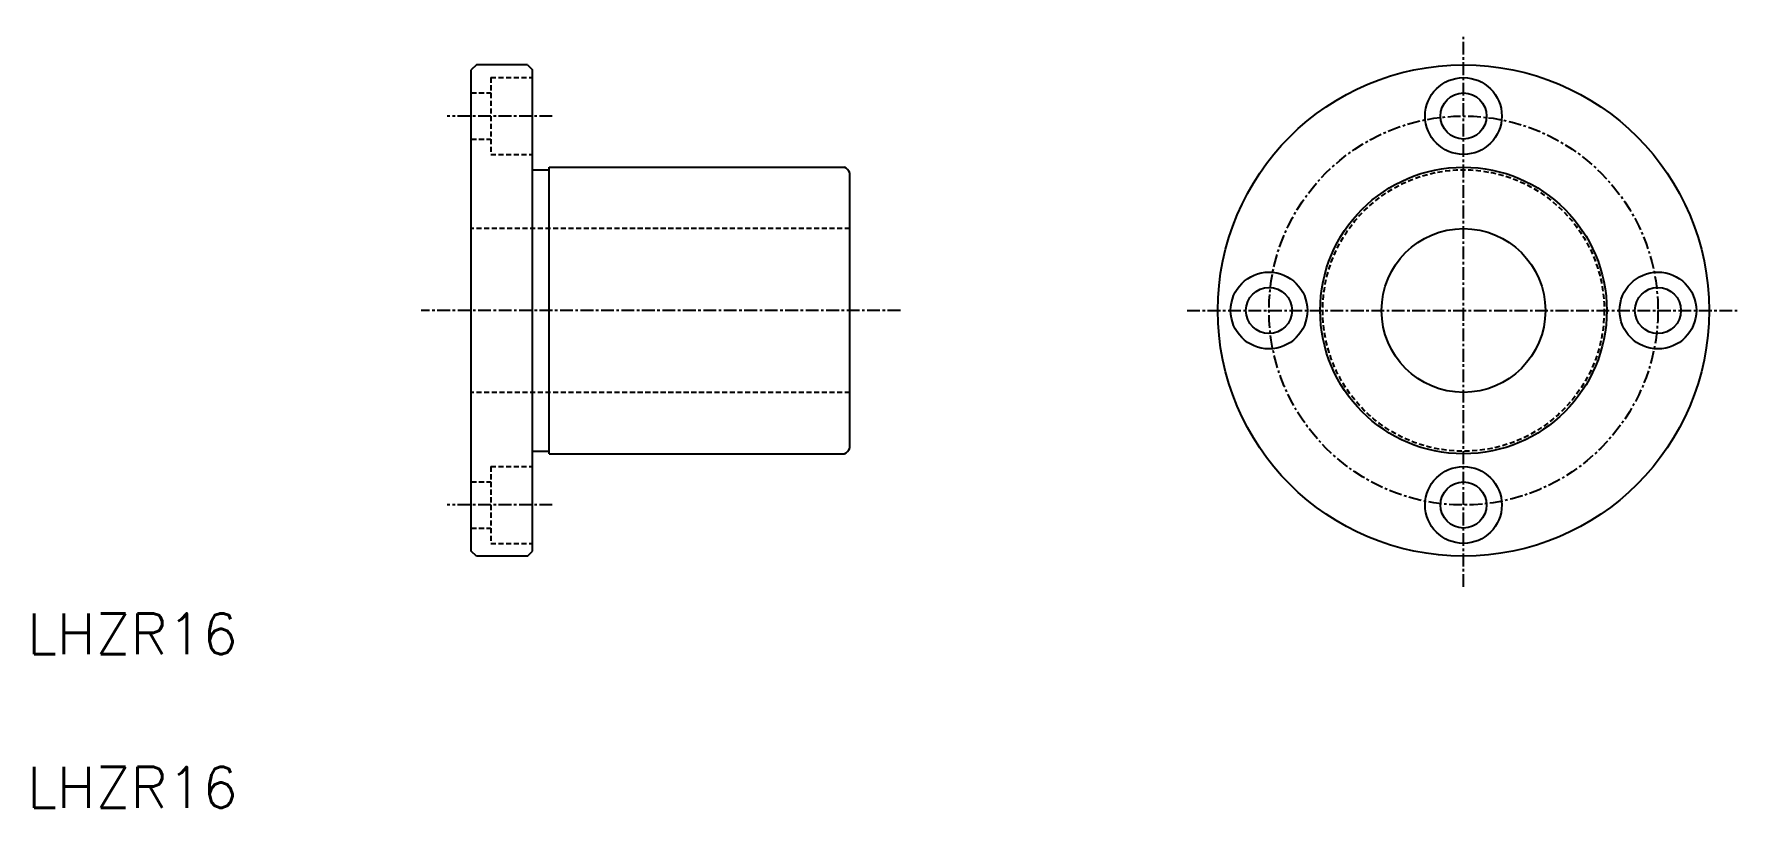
# Model space of a CAD drawing. Extents: x 291 to 457, y 141 to 216.
import ezdxf

# ---------------------------------------------------------------- set-up
doc = ezdxf.new("R2010")
doc.units = 0
doc.linetypes.add('CENTER', pattern=[2, 1.25, -0.25, 0.25, -0.25])
doc.linetypes.add('DASHED', pattern=[0.75, 0.5, -0.25])
doc.layers.get('0').update_dxf_attribs({"linetype": 'CONTINUOUS'})
doc.layers.add('CENTER', color=1, linetype='CENTER')
doc.styles.get("Standard").update_dxf_attribs({"font": 'txt.shx', "bigfont": 'bigfont.shx'})

msp = doc.modelspace()

# ---------------------------------------------------------------- linework, layer by layer
at = {"color": 7, "linetype": 'CONTINUOUS'}
for p, q in [((334, 213.38), (333.5, 212.88)), ((339, 213.38), (334, 213.38)), ((339, 213.38), (339.5, 212.88)), ((333.5, 165.88), (333.5, 212.88)), ((339.5, 165.88), (339.5, 212.88)), ((341.1, 203.38), (369.95, 203.38)), ((341.1, 175.38), (341.1, 203.38)), ((339.5, 203.13), (341.1, 203.13)), ((370.5, 175.93), (370.5, 202.84)), ((339.5, 175.63), (341.1, 175.63)), ((341.1, 175.38), (369.95, 175.38)), ((346.87, 175.38), (346.87, 175.38)), ((354.25, 175.38), (354.25, 175.38)), ((334, 165.38), (333.5, 165.88)), ((339, 165.38), (334, 165.38)), ((339, 165.38), (339.5, 165.88))]:
    msp.add_line(p, q, dxfattribs=at)
at = {"color": 3, "linetype": 'DASHED'}
for p, q in [((335.4, 212.13), (335.4, 204.63)), ((335.4, 212.13), (339.5, 212.13)), ((333.5, 210.63), (335.4, 210.63)), ((333.5, 206.13), (335.4, 206.13)), ((335.4, 204.63), (339.5, 204.63)), ((370.5, 197.38), (333.5, 197.38)), ((370.5, 181.38), (333.5, 181.38)), ((335.4, 174.13), (335.4, 166.63)), ((335.4, 174.13), (339.5, 174.13)), ((333.5, 172.63), (335.4, 172.63)), ((333.5, 168.13), (335.4, 168.13)), ((335.4, 166.63), (339.5, 166.63))]:
    msp.add_line(p, q, dxfattribs=at)
at = {"color": 7, "linetype": 'CONTINUOUS'}
for centre, radius in [((430.44, 189.38), 24), ((430.44, 208.38), 3.75), ((430.44, 208.38), 2.25), ((430.44, 189.38), 14), ((430.44, 189.38), 8), ((411.44, 189.38), 3.75), ((449.44, 189.38), 3.75), ((411.44, 189.38), 2.25), ((449.44, 189.38), 2.25), ((430.44, 170.38), 3.75), ((430.44, 170.38), 2.25)]:
    msp.add_circle(centre, radius, dxfattribs=at)
at = {"color": 3, "linetype": 'DASHED'}
msp.add_circle((430.44, 189.38), 13.75, dxfattribs=at)
at = {"color": 7, "linetype": 'CONTINUOUS'}
for centre, start, end in [((369.35, 202.23), 27.7958, 62.2042), ((369.35, 176.53), 297.7958, 332.2042)]:
    msp.add_arc(centre, 1.3, start, end, dxfattribs=at)
at = {"layer": 'CENTER', "color": 1, "linetype": 'CENTER'}
for p, q in [((430.44, 162.38), (430.44, 216.38)), ((341.42, 208.38), (331.15, 208.38)), ((375.43, 189.38), (328.6, 189.38)), ((403.44, 189.38), (457.44, 189.38)), ((341.42, 170.38), (331.15, 170.38))]:
    msp.add_line(p, q, dxfattribs=at)
msp.add_circle((430.44, 189.38), 19, dxfattribs=at)

# ---------------------------------------------------------------- texts
at = {"color": 7, "linetype": 'CONTINUOUS'}
for p in [(290.11, 155.79), (290.11, 140.79)]:
    msp.add_text('LHZR16', height=4, dxfattribs=at).set_placement(p)

doc.saveas('drawing.dxf')
